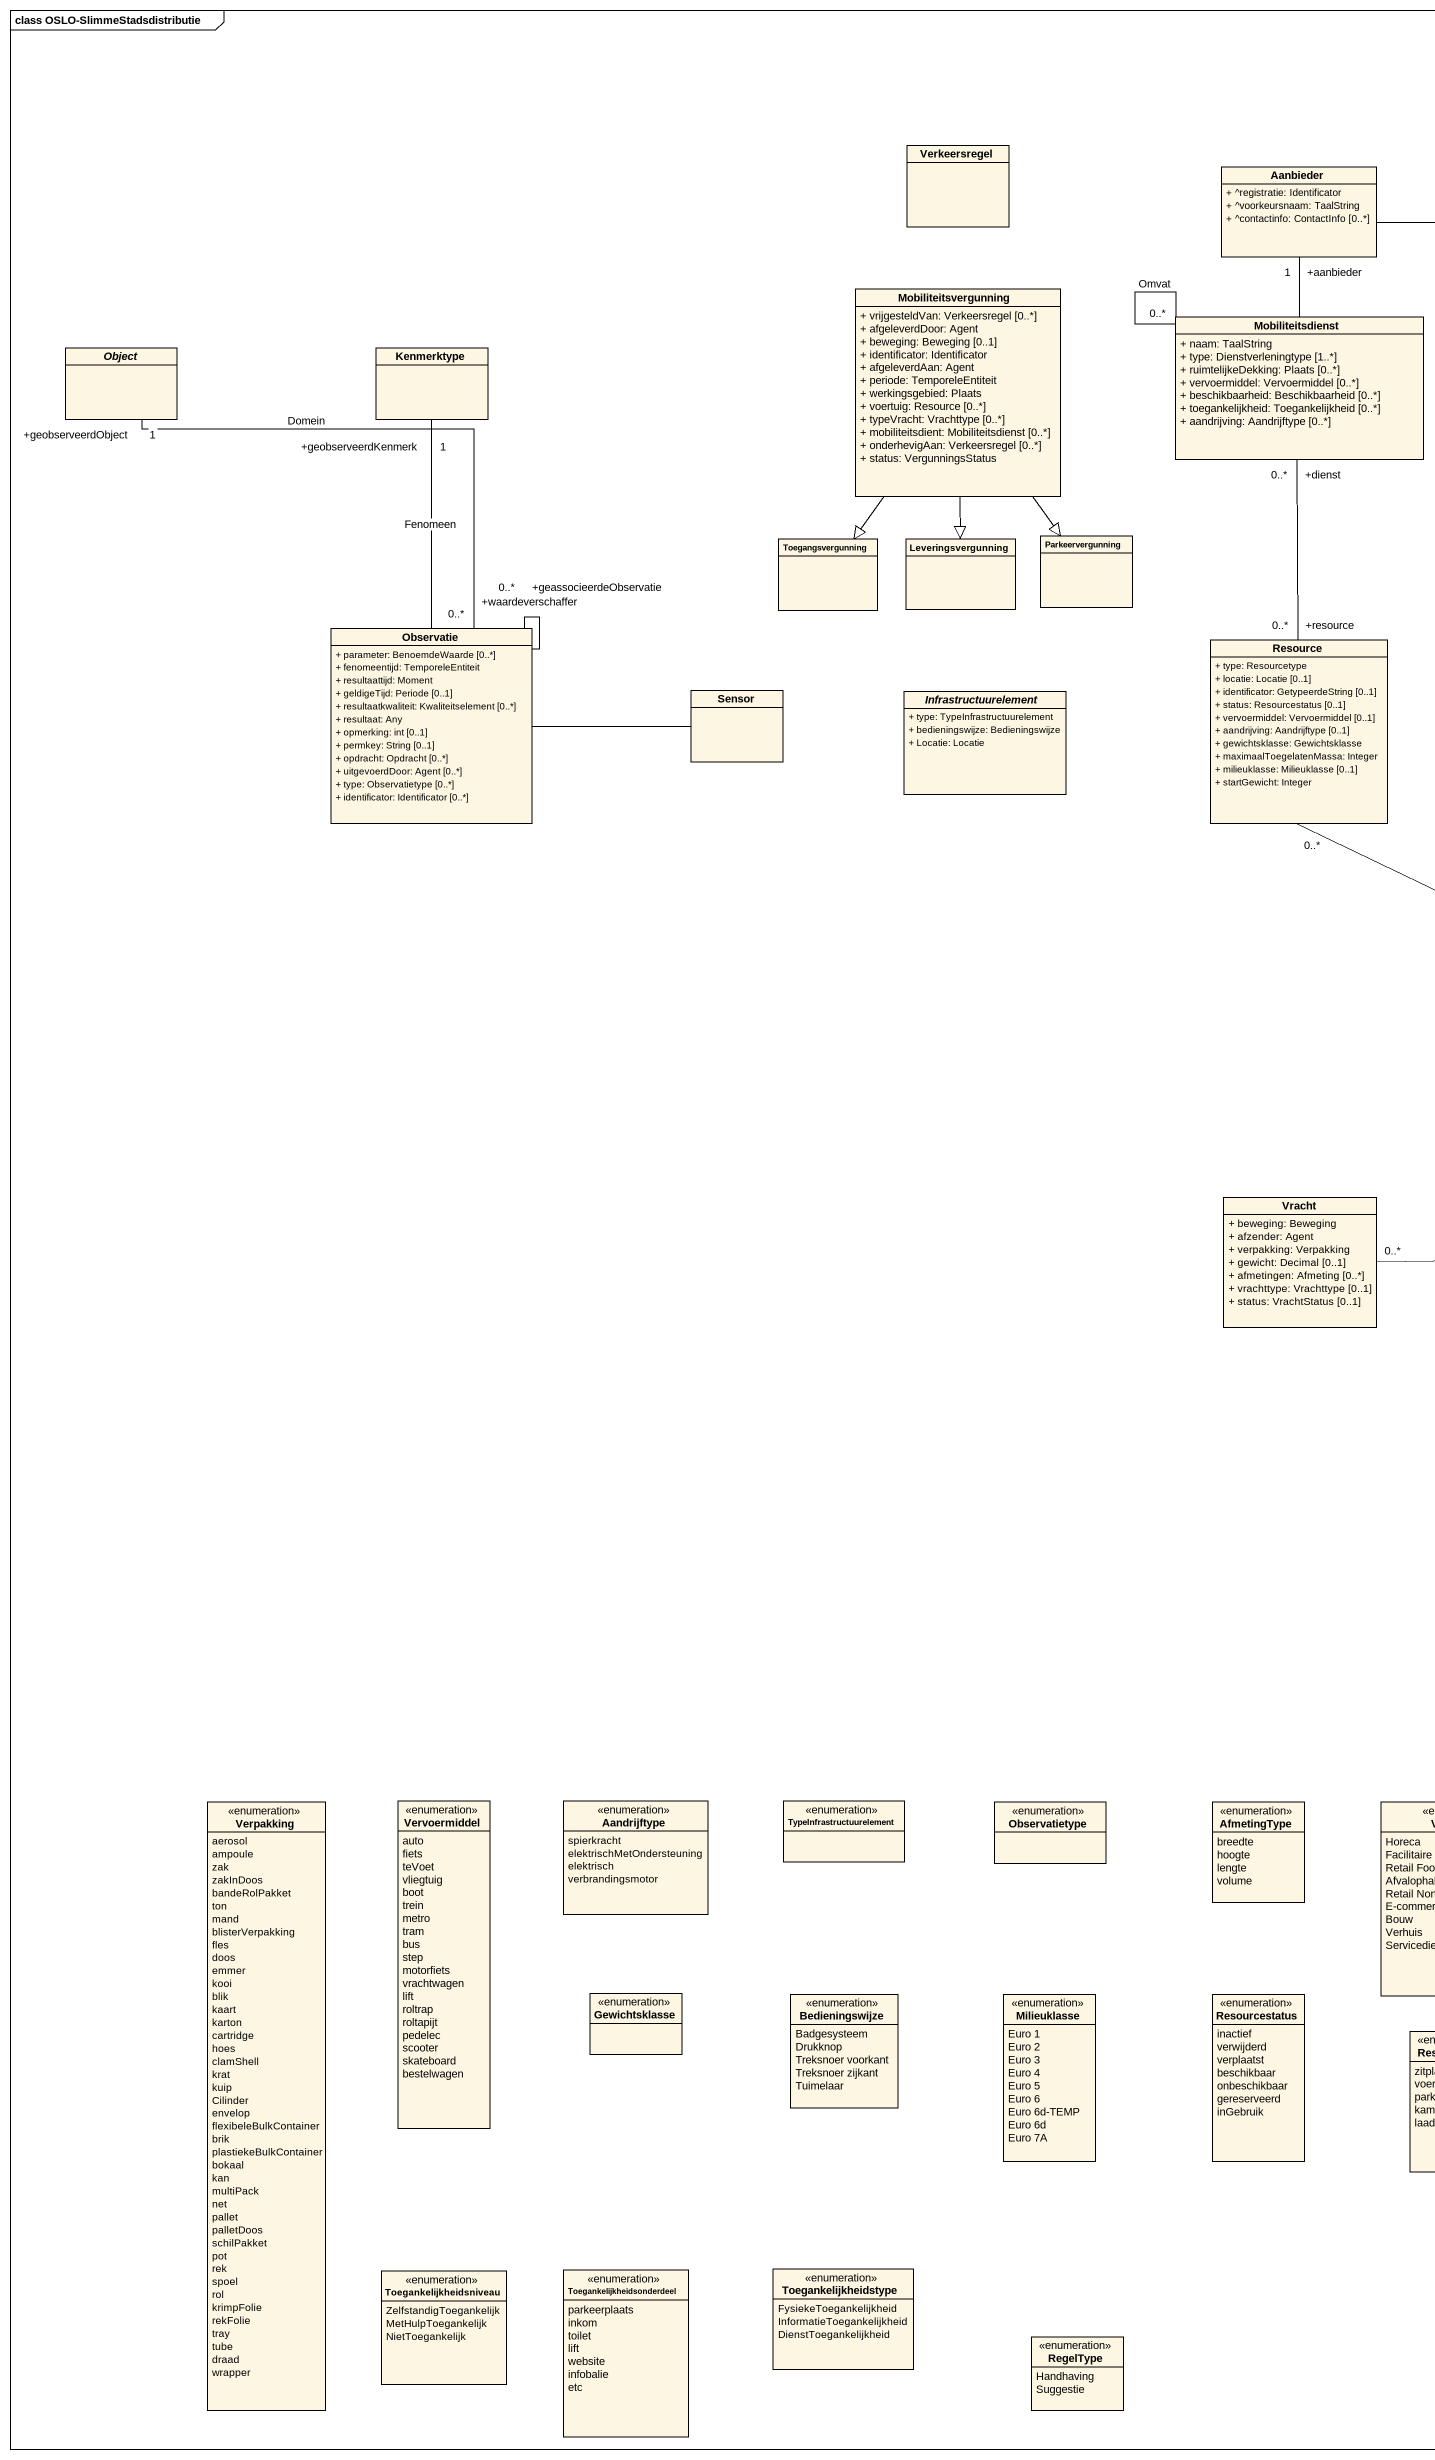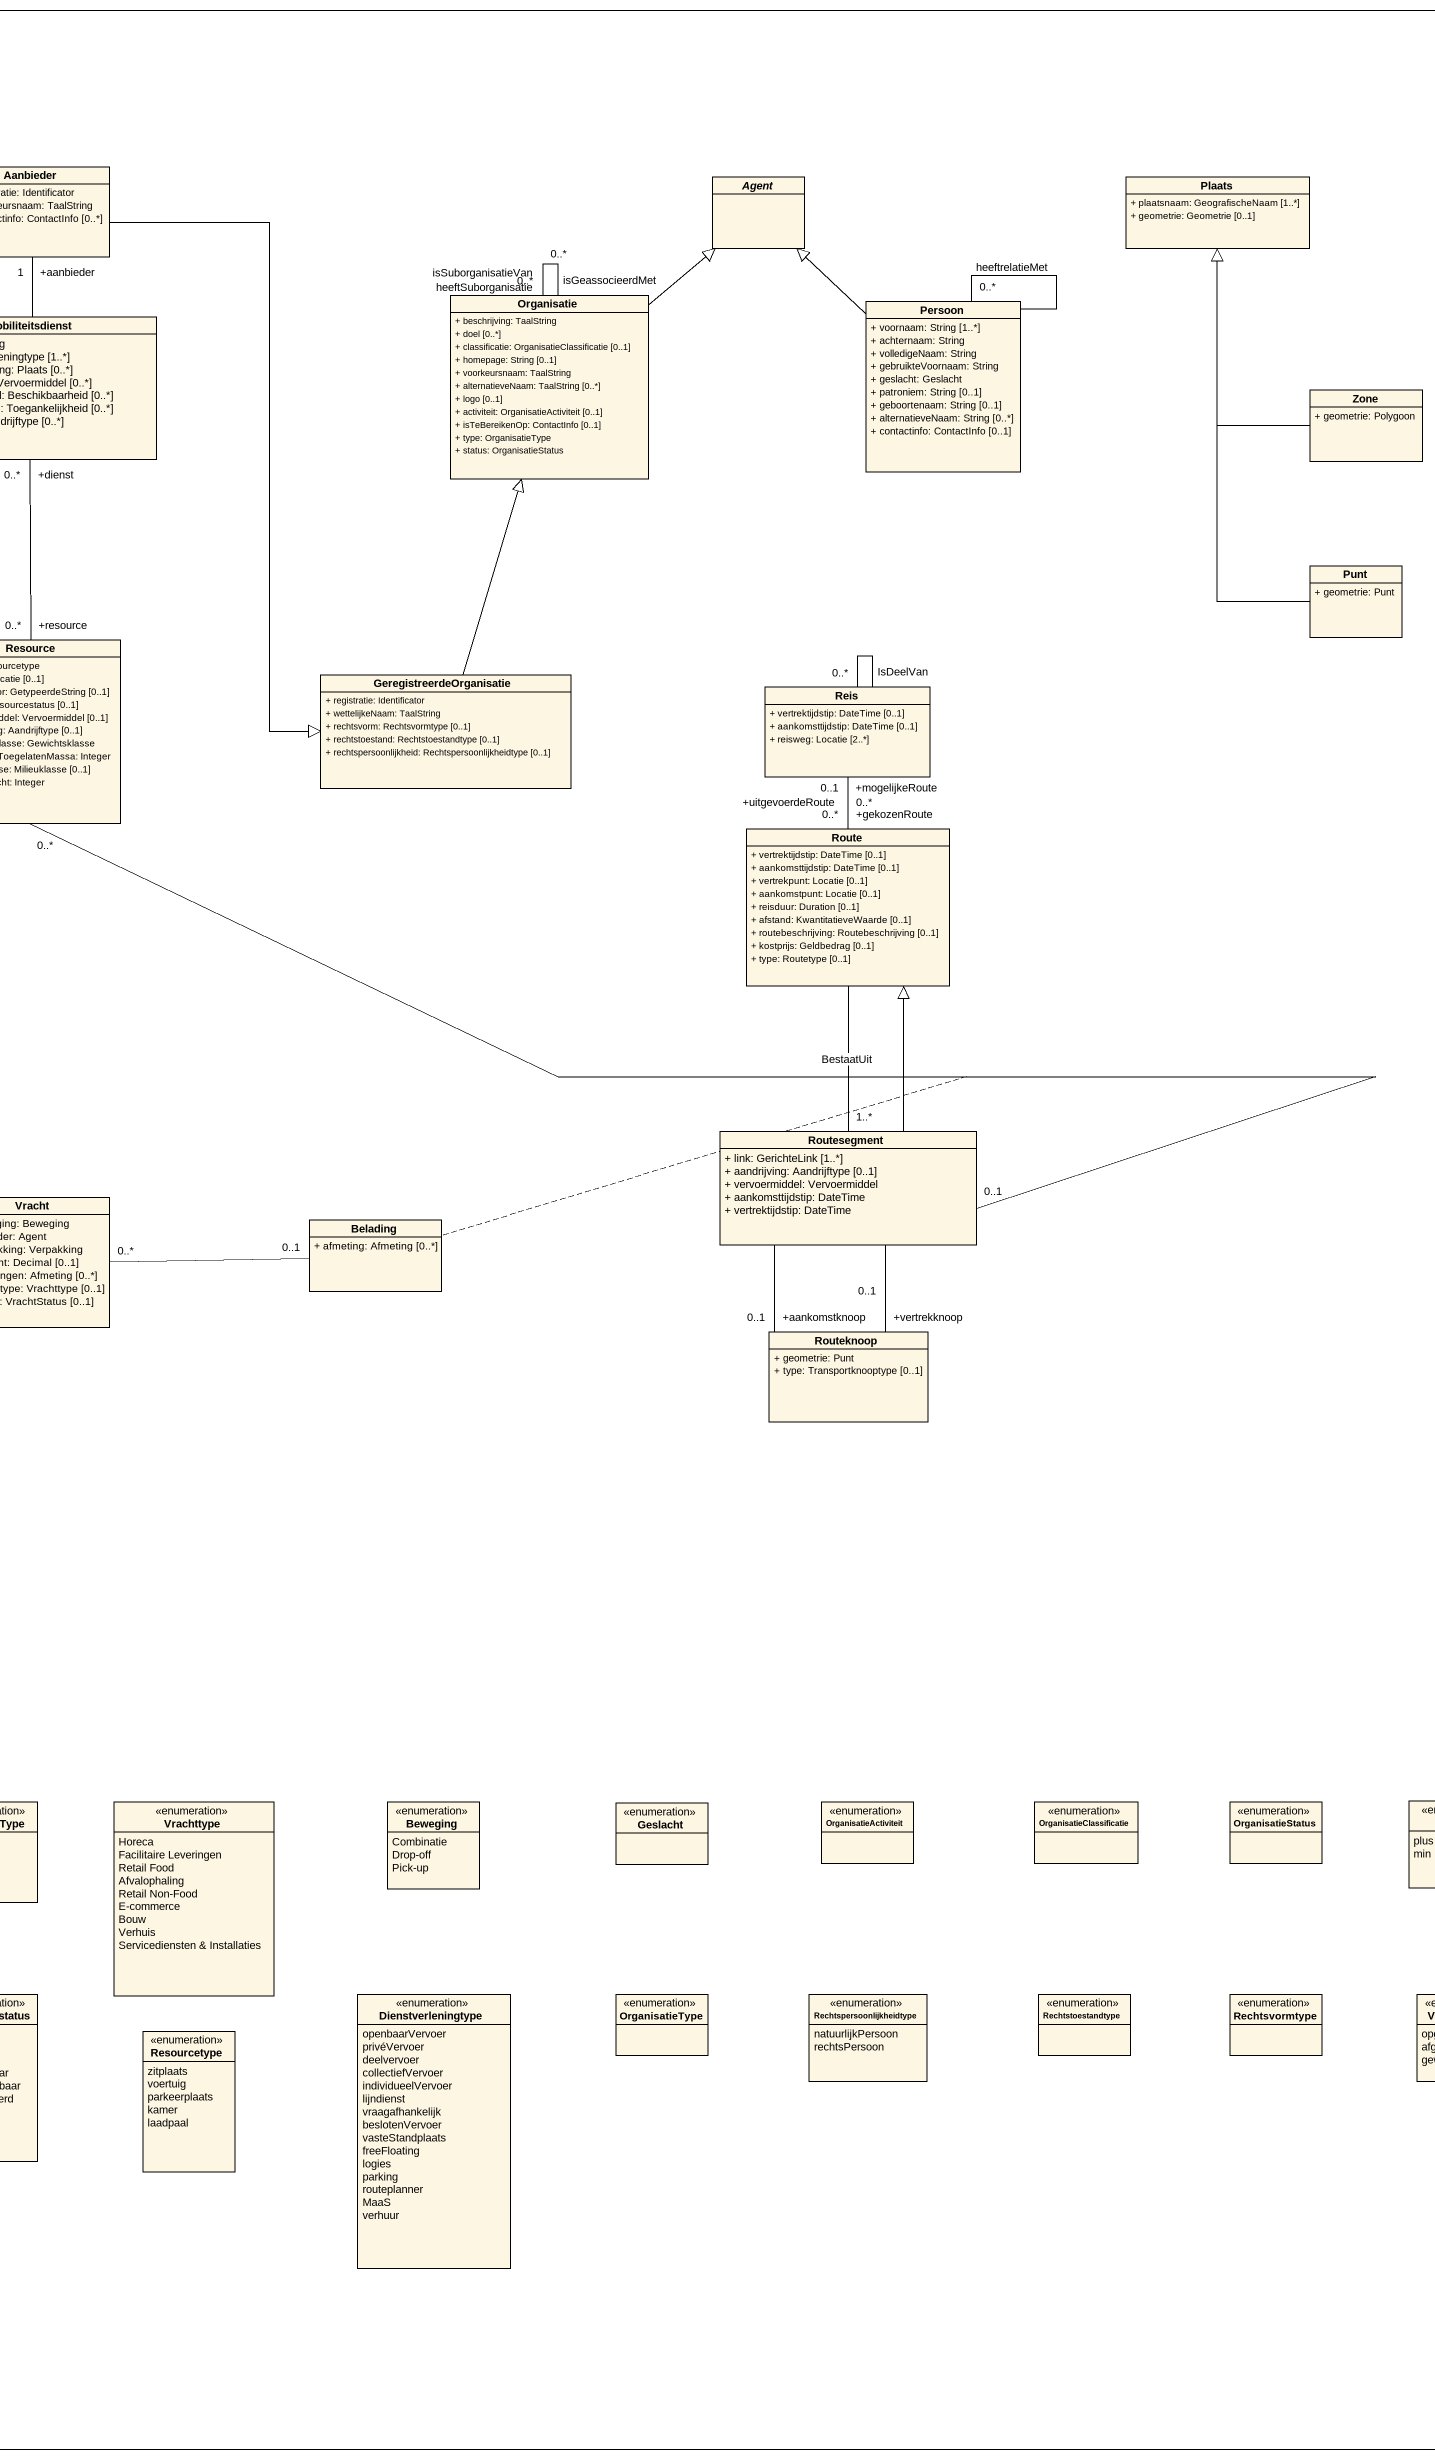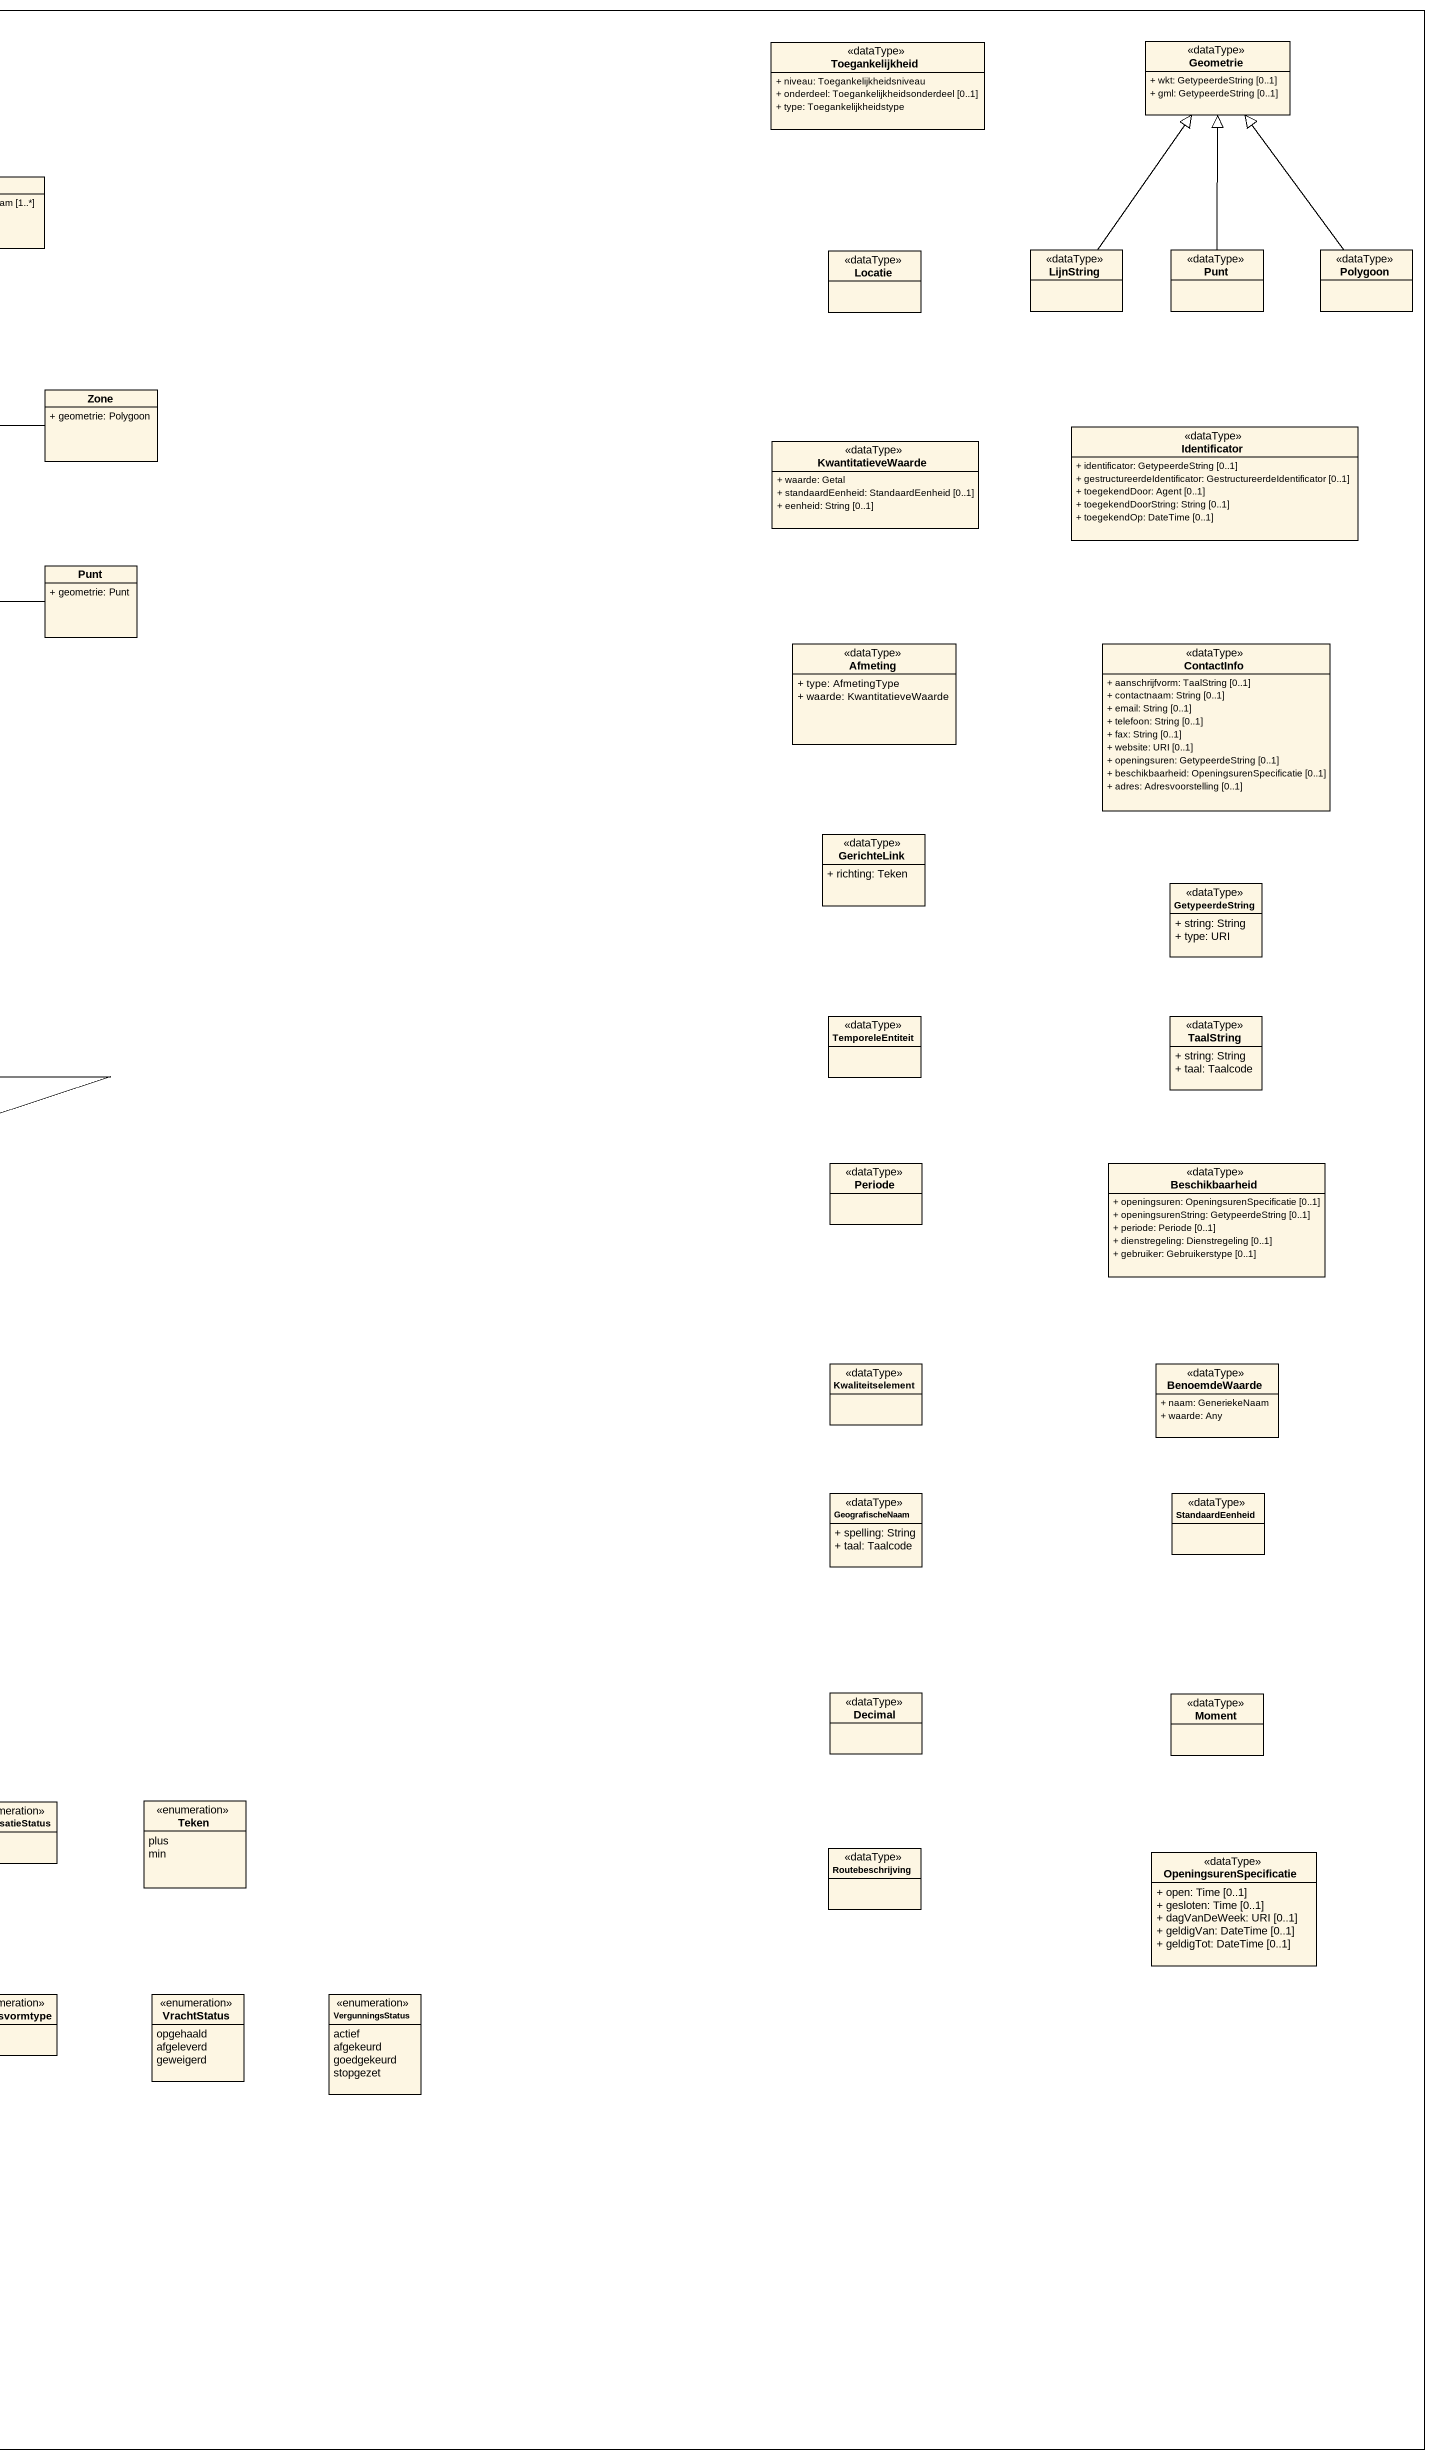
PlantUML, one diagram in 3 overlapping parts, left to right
@startuml
mainframe class OSLO-SlimmeStadsdistributie
hide circle
hide empty members
skinparam classAttributeIconSize 0
class Toegankelijkheid <<dataType>> {
  + niveau: Toegankelijkheidsniveau
  + onderdeel: Toegankelijkheidsonderdeel [0..1]
  + type: Toegankelijkheidstype
}
class Geometrie <<dataType>> {
  + wkt: GetypeerdeString [0..1]
  + gml: GetypeerdeString [0..1]
}
class Verkeersregel
class Aanbieder {
  + ^registratie: Identificator
  + ^voorkeursnaam: TaalString
  + ^contactinfo: ContactInfo [0..*]
}
abstract class "Agent" as Agent_
class Plaats {
  + plaatsnaam: GeografischeNaam [1..*]
  + geometrie: Geometrie [0..1]
}
class Locatie <<dataType>>
class LijnString <<dataType>>
class Punt <<dataType>>
class Polygoon <<dataType>>
class Mobiliteitsvergunning {
  + vrijgesteldVan: Verkeersregel [0..*]
  + afgeleverdDoor: Agent
  + beweging: Beweging [0..1]
  + identificator: Identificator
  + afgeleverdAan: Agent
  + periode: TemporeleEntiteit
  + werkingsgebied: Plaats
  + voertuig: Resource [0..*]
  + typeVracht: Vrachttype [0..*]
  + mobiliteitsdient: Mobiliteitsdienst [0..*]
  + onderhevigAan: Verkeersregel [0..*]
  + status: VergunningsStatus
}
class Organisatie {
  + beschrijving: TaalString
  + doel [0..*]
  + classificatie: OrganisatieClassificatie [0..1]
  + homepage: String [0..1]
  + voorkeursnaam: TaalString
  + alternatieveNaam: TaalString [0..*]
  + logo [0..1]
  + activiteit: OrganisatieActiviteit [0..1]
  + isTeBereikenOp: ContactInfo [0..1]
  + type: OrganisatieType
  + status: OrganisatieStatus
}
class Persoon {
  + voornaam: String [1..*]
  + achternaam: String
  + volledigeNaam: String
  + gebruikteVoornaam: String
  + geslacht: Geslacht
  + patroniem: String [0..1]
  + geboortenaam: String [0..1]
  + alternatieveNaam: String [0..*]
  + contactinfo: ContactInfo [0..1]
}
abstract class "Object" as Object_
class Kenmerktype
class Mobiliteitsdienst {
  + naam: TaalString
  + type: Dienstverleningtype [1..*]
  + ruimtelijkeDekking: Plaats [0..*]
  + vervoermiddel: Vervoermiddel [0..*]
  + beschikbaarheid: Beschikbaarheid [0..*]
  + toegankelijkheid: Toegankelijkheid [0..*]
  + aandrijving: Aandrijftype [0..*]
}
class Zone {
  + geometrie: Polygoon
}
class KwantitatieveWaarde <<dataType>> {
  + waarde: Getal
  + standaardEenheid: StandaardEenheid [0..1]
  + eenheid: String [0..1]
}
class Identificator <<dataType>> {
  + identificator: GetypeerdeString [0..1]
  + gestructureerdeIdentificator: GestructureerdeIdentificator [0..1]
  + toegekendDoor: Agent [0..1]
  + toegekendDoorString: String [0..1]
  + toegekendOp: DateTime [0..1]
}
class Parkeervergunning
class Toegangsvergunning
class Leveringsvergunning
class "Punt" as Punt_2 {
  + geometrie: Punt
}
class Observatie {
  + parameter: BenoemdeWaarde [0..*]
  + fenomeentijd: TemporeleEntiteit
  + resultaattijd: Moment
  + geldigeTijd: Periode [0..1]
  + resultaatkwaliteit: Kwaliteitselement [0..*]
  + resultaat: Any
  + opmerking: int [0..1]
  + permkey: String [0..1]
  + opdracht: Opdracht [0..*]
  + uitgevoerdDoor: Agent [0..*]
  + type: Observatietype [0..*]
  + identificator: Identificator [0..*]
}
class Resource {
  + type: Resourcetype
  + locatie: Locatie [0..1]
  + identificator: GetypeerdeString [0..1]
  + status: Resourcestatus [0..1]
  + vervoermiddel: Vervoermiddel [0..1]
  + aandrijving: Aandrijftype [0..1]
  + gewichtsklasse: Gewichtsklasse
  + maximaalToegelatenMassa: Integer
  + milieuklasse: Milieuklasse [0..1]
  + startGewicht: Integer
}
class GeregistreerdeOrganisatie {
  + registratie: Identificator
  + wettelijkeNaam: TaalString
  + rechtsvorm: Rechtsvormtype [0..1]
  + rechtstoestand: Rechtstoestandtype [0..1]
  + rechtspersoonlijkheid: Rechtspersoonlijkheidtype [0..1]
}
class Afmeting <<dataType>> {
  + type: AfmetingType
  + waarde: KwantitatieveWaarde
}
class ContactInfo <<dataType>> {
  + aanschrijfvorm: TaalString [0..1]
  + contactnaam: String [0..1]
  + email: String [0..1]
  + telefoon: String [0..1]
  + fax: String [0..1]
  + website: URI [0..1]
  + openingsuren: GetypeerdeString [0..1]
  + beschikbaarheid: OpeningsurenSpecificatie [0..1]
  + adres: Adresvoorstelling [0..1]
}
class Sensor
abstract class Infrastructuurelement {
  + type: TypeInfrastructuurelement
  + bedieningswijze: Bedieningswijze
  + Locatie: Locatie
}
class Reis {
  + vertrektijdstip: DateTime [0..1]
  + aankomsttijdstip: DateTime [0..1]
  + reisweg: Locatie [2..*]
}
class Route {
  + vertrektijdstip: DateTime [0..1]
  + aankomsttijdstip: DateTime [0..1]
  + vertrekpunt: Locatie [0..1]
  + aankomstpunt: Locatie [0..1]
  + reisduur: Duration [0..1]
  + afstand: KwantitatieveWaarde [0..1]
  + routebeschrijving: Routebeschrijving [0..1]
  + kostprijs: Geldbedrag [0..1]
  + type: Routetype [0..1]
}
class GerichteLink <<dataType>> {
  + richting: Teken
}
class GetypeerdeString <<dataType>> {
  + string: String
  + type: URI
}
class TemporeleEntiteit <<dataType>>
class TaalString <<dataType>> {
  + string: String
  + taal: Taalcode
}
class Routesegment {
  + link: GerichteLink [1..*]
  + aandrijving: Aandrijftype [0..1]
  + vervoermiddel: Vervoermiddel
  + aankomsttijdstip: DateTime
  + vertrektijdstip: DateTime
}
class Periode <<dataType>>
class Beschikbaarheid <<dataType>> {
  + openingsuren: OpeningsurenSpecificatie [0..1]
  + openingsurenString: GetypeerdeString [0..1]
  + periode: Periode [0..1]
  + dienstregeling: Dienstregeling [0..1]
  + gebruiker: Gebruikerstype [0..1]
}
class Vracht {
  + beweging: Beweging
  + afzender: Agent
  + verpakking: Verpakking
  + gewicht: Decimal [0..1]
  + afmetingen: Afmeting [0..*]
  + vrachttype: Vrachttype [0..1]
  + status: VrachtStatus [0..1]
}
class Belading {
  + afmeting: Afmeting [0..*]
}
class Routeknoop {
  + geometrie: Punt
  + type: Transportknooptype [0..1]
}
class Kwaliteitselement <<dataType>>
class BenoemdeWaarde <<dataType>> {
  + naam: GeneriekeNaam
  + waarde: Any
}
class GeografischeNaam <<dataType>> {
  + spelling: String
  + taal: Taalcode
}
class StandaardEenheid <<dataType>>
class Decimal <<dataType>>
class Moment <<dataType>>
enum Verpakking {
  aerosol
  ampoule
  zak
  zakInDoos
  bandeRolPakket
  ton
  mand
  blisterVerpakking
  fles
  doos
  emmer
  kooi
  blik
  kaart
  karton
  cartridge
  hoes
  clamShell
  krat
  kuip
  Cilinder
  envelop
  flexibeleBulkContainer
  brik
  plastiekeBulkContainer
  bokaal
  kan
  multiPack
  net
  pallet
  palletDoos
  schilPakket
  pot
  rek
  spoel
  rol
  krimpFolie
  rekFolie
  tray
  tube
  draad
  wrapper
}
enum Vervoermiddel {
  auto
  fiets
  teVoet
  vliegtuig
  boot
  trein
  metro
  tram
  bus
  step
  motorfiets
  vrachtwagen
  lift
  roltrap
  roltapijt
  pedelec
  scooter
  skateboard
  bestelwagen
}
enum Aandrijftype {
  spierkracht
  elektrischMetOndersteuning
  elektrisch
  verbrandingsmotor
}
enum TypeInfrastructuurelement
enum Observatietype
enum AfmetingType {
  breedte
  hoogte
  lengte
  volume
}
enum Vrachttype {
  Horeca
  Facilitaire Leveringen
  Retail Food
  Afvalophaling
  Retail Non-Food
  E-commerce
  Bouw
  Verhuis
  Servicediensten & Installaties
}
enum Beweging {
  Combinatie
  Drop-off
  Pick-up
}
enum Geslacht
enum OrganisatieActiviteit
enum OrganisatieClassificatie
enum OrganisatieStatus
enum Teken {
  plus
  min
}
class Routebeschrijving <<dataType>>
class OpeningsurenSpecificatie <<dataType>> {
  + open: Time [0..1]
  + gesloten: Time [0..1]
  + dagVanDeWeek: URI [0..1]
  + geldigVan: DateTime [0..1]
  + geldigTot: DateTime [0..1]
}
enum Gewichtsklasse
enum Bedieningswijze {
  Badgesysteem
  Drukknop
  Treksnoer voorkant
  Treksnoer zijkant
  Tuimelaar
}
enum Milieuklasse {
  Euro 1
  Euro 2
  Euro 3
  Euro 4
  Euro 5
  Euro 6
  Euro 6d-TEMP
  Euro 6d
  Euro 7A
}
enum Resourcestatus {
  inactief
  verwijderd
  verplaatst
  beschikbaar
  onbeschikbaar
  gereserveerd
  inGebruik
}
enum Dienstverleningtype {
  openbaarVervoer
  privéVervoer
  deelvervoer
  collectiefVervoer
  individueelVervoer
  lijndienst
  vraagafhankelijk
  beslotenVervoer
  vasteStandplaats
  freeFloating
  logies
  parking
  routeplanner
  MaaS
  verhuur
}
enum OrganisatieType
enum Rechtspersoonlijkheidtype {
  natuurlijkPersoon
  rechtsPersoon
}
enum Rechtstoestandtype
enum Rechtsvormtype
enum VrachtStatus {
  opgehaald
  afgeleverd
  geweigerd
}
enum VergunningsStatus {
  actief
  afgekeurd
  goedgekeurd
  stopgezet
}
enum Resourcetype {
  zitplaats
  voertuig
  parkeerplaats
  kamer
  laadpaal
}
enum Toegankelijkheidsniveau {
  ZelfstandigToegankelijk
  MetHulpToegankelijk
  NietToegankelijk
}
enum Toegankelijkheidsonderdeel {
  parkeerplaats
  inkom
  toilet
  lift
  website
  infobalie
  etc
}
enum Toegankelijkheidstype {
  FysiekeToegankelijkheid
  InformatieToegankelijkheid
  DienstToegankelijkheid
}
enum RegelType {
  Handhaving
  Suggestie
}
Aanbieder "+aanbieder\n1" -- Mobiliteitsdienst
Aanbieder --|> GeregistreerdeOrganisatie
LijnString -up-|> Geometrie
Punt -up-|> Geometrie
Polygoon -up-|> Geometrie
Mobiliteitsvergunning --|> Parkeervergunning
Mobiliteitsvergunning --|> Toegangsvergunning
Mobiliteitsvergunning --|> Leveringsvergunning
Organisatie -up-|> Agent_
Organisatie -- "0..*" Organisatie : isGeassocieerdMet
Organisatie -- "0..*" Organisatie : isSuborganisatieVan
Organisatie -- Organisatie : heeftSuborganisatie
Persoon -up-|> Agent_
Persoon -- "0..*" Persoon : heeftrelatieMet
Object_ "+geobserveerdObject\n1" -- "+waardeverschaffer\n0..*" Observatie : Domein
Mobiliteitsdienst -- "0..*" Mobiliteitsdienst : Omvat
Mobiliteitsdienst "+dienst\n0..*" -- "+resource\n0..*" Resource
Zone -up-|> Plaats
Punt_2 -up-|> Plaats
Observatie -up- "+geobserveerdKenmerk\n1" Kenmerktype : Fenomeen
Observatie -- "+geassocieerdeObservatie\n0..*" Observatie
Observatie -right- Sensor
Resource "0..*" -right- "0..1" Routesegment
(Resource, Routesegment) .. Belading
GeregistreerdeOrganisatie -up-|> Organisatie
Reis -- "0..*" Reis : IsDeelVan
Reis -- "+gekozenRoute\n0..*" Route
Reis -- "+uitgevoerdeRoute\n0..1" Route
Reis -- "+mogelijkeRoute\n0..*" Route
Route -- "1..*" Routesegment : BestaatUit
Routesegment -up-|> Route
Routesegment -- "+aankomstknoop\n0..1" Routeknoop
Routesegment -- "+vertrekknoop\n0..1" Routeknoop
Vracht "0..*" -right- "0..1" Belading
@enduml
